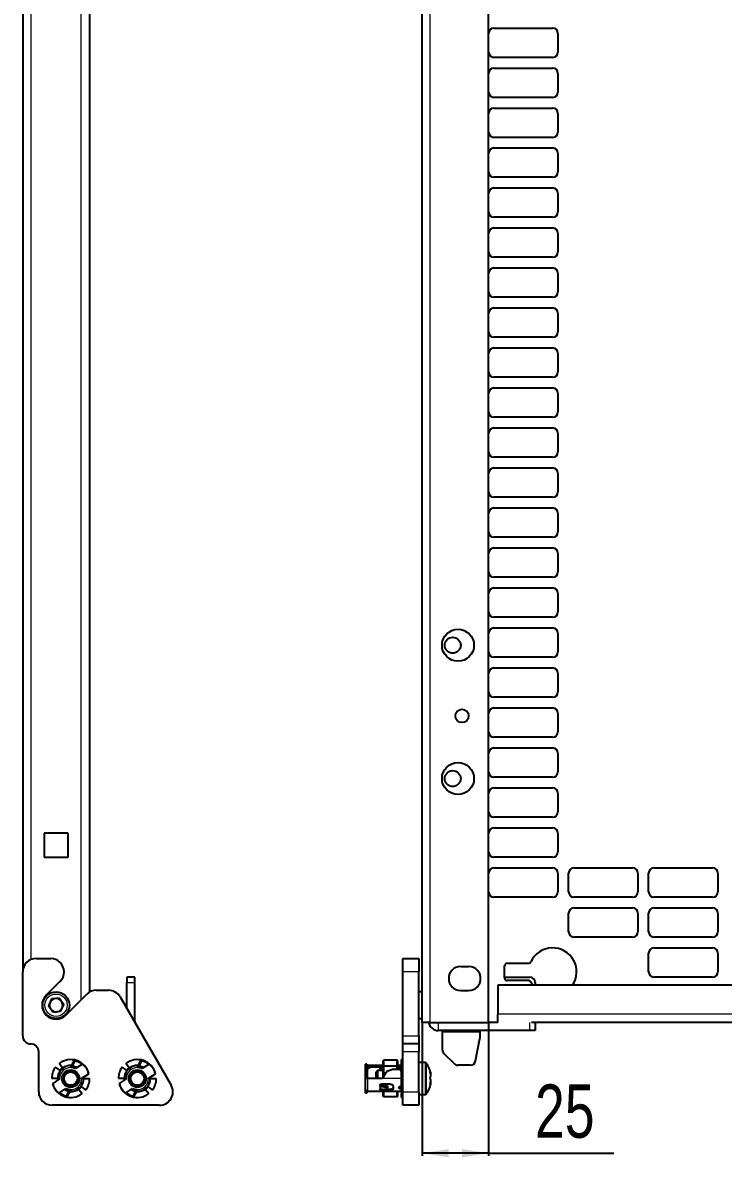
# Model space of a CAD drawing. Header units: millimetres. Extents: x -382 to 624, y -273 to 1990.
# Drawn here: x 123.6 to 386.4, y -102.4 to 323.1 of the extents above; entities that cross this region are included whole.
import ezdxf

# ---------------------------------------------------------------- set-up
doc = ezdxf.new("R2010")
doc.units = ezdxf.units.MM
doc.layers.add('FORMAT', color=7, linetype='Continuous')
doc.styles.add('SLDTEXTSTYLE0', font='TXT', dxfattribs={"width": 0.75})
doc.dimstyles.new('SLDDIMSTYLE0', dxfattribs={"dimtxt": 20, "dimasz": 10, "dimexe": 0, "dimexo": 0.0625, "dimgap": 5, "dimtad": 2, "dimdec": 1, "dimrnd": 1e-09, "dimzin": 12, "dimdsep": 46, "dimtxsty": 'SLDTEXTSTYLE0', "dimsah": 1, "dimcen": 0.09, "dimadec": 0, "dimazin": 3, "dimtfac": 1, "dimtofl": 0, "dimtmove": 0, "dimatfit": 3, "dimfxl": 0, "dimfrac": 2, "dimtolj": 1, "dimtzin": 12, "dimarcsym": 0})

# ---------------------------------------------------------------- blocks, each defined once
blk = doc.blocks.new('_D_7')
at = {"layer": 'FORMAT'}
for p, q in [((273.36, -51.91), (273.36, -101.9)), ((298.36, -51.91), (298.36, -101.9)), ((298.36, -100.9), (273.36, -100.9)), ((298.36, -100.9), (345.32, -100.9))]:
    blk.add_line(p, q, dxfattribs=at)
for points in [[(273.36, -100.9), (283.36, -102.44), (283.36, -99.36)], [(298.36, -100.9), (288.36, -99.36), (288.36, -102.44)]]:
    blk.add_solid(points, dxfattribs=at)
at = {"layer": 'FORMAT', "insert": (315.76, -75.12), "char_height": 20, "attachment_point": 1, "style": 'SLDTEXTSTYLE0'}
blk.add_mtext('25', dxfattribs=at)

msp = doc.modelspace()

# ---------------------------------------------------------------- linework, layer by layer
at = {"color": 8, "linetype": 'Continuous', "lineweight": 18}
for p, q in [((126.7, 1831.1), (126.7, -28.28)), ((145.5, -43.43), (145.5, 1831.1)), ((276.46, -51.9), (276.46, 1801.9)), ((272.21, -32.9), (266.21, -32.9)), ((162.6, -36.9), (165.6, -36.9)), ((530.86, -48.81), (301.86, -48.81)), ((165.35, -51.3), (165.6, -51.3)), ((279.46, -51.9), (279.46, -54.9)), ((313.81, -54.9), (313.81, -51.91)), ((266.21, -56.9), (272.21, -56.9)), ((295.11, -55.5), (280.96, -55.5)), ((272.21, -62.9), (266.21, -62.9)), ((274.54, -66.9), (274.54, -69.34)), ((274.98, -67.13), (274.98, -69.48)), ((252.91, -69.16), (252.91, -72.9)), ((265.51, -69.45), (265.51, -68.55)), ((274.54, -69.34), (274.54, -78.9)), ((274.98, -69.48), (274.98, -78.67)), ((252.91, -72.9), (252.91, -77.75)), ((265.51, -72.9), (258.51, -72.9)), ((265.26, -76.35), (265.26, -76.75)), ((265.51, -75.86), (265.51, -72.9)), ((258.11, -76.85), (258.11, -77.3)), ((261.41, -77.3), (261.41, -76.85)), ((265.51, -77.75), (265.51, -76.75)), ((266.21, -77.9), (272.21, -77.9))]:
    msp.add_line(p, q, dxfattribs=at)
at = {"color": 7, "linetype": 'Continuous', "lineweight": 25}
for p, q in [((148.6, 1831.1), (148.6, -40.53)), ((273.36, -51.9), (273.36, 1831.1)), ((123.6, 1801.9), (123.6, -32.9)), ((298.36, -51.9), (298.36, 1801.9)), ((300.36, 321.1), (322.36, 321.1)), ((324.36, 319.1), (324.36, 312.1)), ((322.36, 310.1), (300.36, 310.1)), ((300.36, 306.1), (322.36, 306.1)), ((324.36, 304.1), (324.36, 297.1)), ((322.36, 295.1), (300.36, 295.1)), ((300.36, 291.1), (322.36, 291.1)), ((324.36, 289.1), (324.36, 282.1)), ((322.36, 280.1), (300.36, 280.1)), ((300.36, 276.1), (322.36, 276.1)), ((324.36, 274.1), (324.36, 267.1)), ((322.36, 265.1), (300.36, 265.1)), ((300.36, 261.1), (322.36, 261.1)), ((324.36, 259.1), (324.36, 252.1)), ((322.36, 250.1), (300.36, 250.1)), ((300.36, 246.1), (322.36, 246.1)), ((324.36, 244.1), (324.36, 237.1)), ((322.36, 235.1), (300.36, 235.1)), ((300.36, 231.1), (322.36, 231.1)), ((324.36, 229.1), (324.36, 222.1)), ((322.36, 220.1), (300.36, 220.1)), ((300.36, 216.1), (322.36, 216.1)), ((324.36, 214.1), (324.36, 207.1)), ((322.36, 205.1), (300.36, 205.1)), ((300.36, 201.1), (322.36, 201.1)), ((324.36, 199.1), (324.36, 192.1)), ((322.36, 190.1), (300.36, 190.1)), ((300.36, 186.1), (322.36, 186.1)), ((324.36, 184.1), (324.36, 177.1)), ((322.36, 175.1), (300.36, 175.1)), ((300.36, 171.1), (322.36, 171.1)), ((324.36, 169.1), (324.36, 162.1)), ((322.36, 160.1), (300.36, 160.1)), ((300.36, 156.1), (322.36, 156.1)), ((324.36, 154.1), (324.36, 147.1)), ((322.36, 145.1), (300.36, 145.1)), ((300.36, 141.1), (322.36, 141.1)), ((324.36, 139.1), (324.36, 132.1)), ((322.36, 130.1), (300.36, 130.1)), ((300.36, 126.1), (322.36, 126.1)), ((324.36, 124.1), (324.36, 117.1)), ((322.36, 115.1), (300.36, 115.1)), ((300.36, 111.1), (322.36, 111.1)), ((324.36, 109.1), (324.36, 102.1)), ((322.36, 100.1), (300.36, 100.1)), ((300.36, 96.1), (322.36, 96.1)), ((324.36, 94.1), (324.36, 87.1)), ((322.36, 85.1), (300.36, 85.1)), ((300.36, 81.1), (322.36, 81.1)), ((324.36, 79.1), (324.36, 72.1)), ((322.36, 70.1), (300.36, 70.1)), ((300.36, 66.1), (322.36, 66.1)), ((324.36, 64.1), (324.36, 57.1)), ((322.36, 55.1), (300.36, 55.1)), ((300.36, 51.1), (322.36, 51.1)), ((324.36, 49.1), (324.36, 42.1)), ((322.36, 40.1), (300.36, 40.1)), ((300.36, 36.1), (322.36, 36.1)), ((324.36, 34.1), (324.36, 27.1)), ((322.36, 25.1), (300.36, 25.1)), ((140.6, 19.1), (131.6, 19.1)), ((131.6, 19.1), (131.6, 10.1)), ((140.6, 10.1), (140.6, 19.1)), ((300.36, 21.1), (322.36, 21.1)), ((324.36, 19.1), (324.36, 12.1)), ((131.6, 10.1), (140.6, 10.1)), ((322.36, 10.1), (300.36, 10.1)), ((300.36, 6.1), (322.36, 6.1)), ((330.36, 6.1), (352.36, 6.1)), ((360.36, 6.1), (382.36, 6.1)), ((324.36, 4.1), (324.36, -2.9)), ((328.36, -2.9), (328.36, 4.1)), ((354.36, 4.1), (354.36, -2.9)), ((358.36, -2.9), (358.36, 4.1)), ((384.36, 4.1), (384.36, -2.9)), ((322.36, -4.9), (300.36, -4.9)), ((352.36, -4.9), (330.36, -4.9)), ((382.36, -4.9), (360.36, -4.9)), ((328.36, -17.9), (328.36, -10.9)), ((330.36, -8.9), (352.36, -8.9)), ((354.36, -10.9), (354.36, -17.9)), ((358.36, -17.9), (358.36, -10.9)), ((360.36, -8.9), (382.36, -8.9)), ((384.36, -10.9), (384.36, -17.9)), ((352.36, -19.9), (330.36, -19.9)), ((382.36, -19.9), (360.36, -19.9)), ((360.36, -23.9), (382.36, -23.9)), ((128.6, -27.9), (134.1, -27.9)), ((266.21, -27.9), (272.21, -27.9)), ((266.21, -32.9), (266.21, -27.9)), ((272.21, -27.9), (272.21, -32.9)), ((305.36, -29.66), (313.31, -29.66)), ((358.36, -32.9), (358.36, -25.9)), ((384.36, -25.9), (384.36, -32.9)), ((123.6, -56.9), (123.6, -32.9)), ((139.1, -32.9), (139.1, -32.91)), ((266.21, -56.9), (266.21, -32.9)), ((272.21, -56.9), (272.21, -32.9)), ((287.86, -30.9), (290.86, -30.9)), ((304.36, -35.16), (304.36, -30.66)), ((137.63, -36.44), (132.39, -41.69)), ((162.6, -34.9), (162.6, -36.9)), ((165.6, -34.9), (162.6, -34.9)), ((162.6, -46.53), (162.6, -36.9)), ((165.6, -36.9), (165.6, -34.9)), ((165.6, -51.3), (165.6, -36.9)), ((530.86, -37.91), (301.86, -37.91)), ((301.86, -37.91), (301.86, -48.81)), ((304.36, -34.9), (313.81, -34.9)), ((313.31, -36.16), (305.36, -36.16)), ((314.88, -37.91), (314.22, -36.74)), ((315.81, -36.9), (315.81, -37.91)), ((382.36, -34.9), (360.36, -34.9)), ((139.81, -49.12), (147.67, -41.26)), ((151.2, -39.79), (155.82, -39.79)), ((160.15, -42.29), (179.27, -75.4)), ((273.36, -40.4), (272.21, -40.4)), ((287.86, -39.9), (290.86, -39.9)), ((134.46, -43.03), (133.22, -45.63)), ((134.86, -48.01), (133.22, -45.63)), ((137.34, -42.8), (134.46, -43.03)), ((137.34, -42.8), (138.98, -45.17)), ((137.74, -47.78), (138.98, -45.17)), ((137.74, -47.78), (134.86, -48.01)), ((272.21, -50.4), (273.36, -50.4)), ((301.86, -51.91), (301.86, -48.81)), ((165.6, -51.3), (165.58, -51.69)), ((276.46, -51.9), (273.36, -51.9)), ((276.46, -51.9), (298.36, -51.9)), ((313.81, -54.9), (279.46, -54.9)), ((280.96, -54.9), (280.96, -55.5)), ((295.11, -54.9), (295.11, -55.5)), ((301.86, -51.9), (298.36, -51.9)), ((315.81, -54.9), (313.81, -54.9)), ((517.79, -51.91), (314.44, -51.91)), ((315.81, -51.91), (315.81, -54.9)), ((266.21, -59.9), (266.21, -56.9)), ((272.21, -56.9), (272.21, -59.9)), ((280.96, -55.5), (280.96, -62.07)), ((293.44, -66.3), (295.11, -57.9)), ((295.11, -55.5), (295.11, -57.9)), ((129.6, -77.9), (129.6, -62.9)), ((272.21, -59.9), (266.21, -59.9)), ((266.21, -62.9), (266.21, -59.9)), ((266.21, -77.9), (266.21, -62.9)), ((272.21, -59.9), (272.21, -62.9)), ((272.21, -77.9), (272.21, -62.9)), ((281.55, -63.49), (285.38, -67.32)), ((138.49, -68.85), (137.28, -67.27)), ((141.6, -67.85), (141.6, -68.05)), ((141.6, -67.85), (142.02, -67.87)), ((141.6, -68.05), (141.6, -68.75)), ((141.89, -68.09), (143.07, -66.06)), ((143.17, -66.29), (142.11, -68.12)), ((143.07, -66.06), (143.17, -66.29)), ((146.01, -67.47), (143.4, -69.17)), ((163.49, -68.85), (162.28, -67.27)), ((166.6, -67.85), (166.6, -68.05)), ((166.6, -67.85), (167.02, -67.87)), ((166.6, -68.05), (166.6, -68.75)), ((166.89, -68.09), (168.07, -66.06)), ((168.17, -66.29), (167.11, -68.12)), ((168.07, -66.06), (168.17, -66.29)), ((171.01, -67.47), (168.4, -69.17)), ((252.21, -71.08), (252.21, -67.47)), ((252.71, -67.47), (252.21, -67.47)), ((252.71, -67.47), (252.71, -71.08)), ((254.91, -68.05), (252.91, -68.05)), ((254.91, -68.55), (254.91, -68.05)), ((258.81, -68.05), (254.91, -68.05)), ((258.93, -66.06), (258.81, -66.29)), ((258.81, -68.24), (258.81, -66.29)), ((258.93, -66.06), (258.93, -68.21)), ((264.01, -66.06), (258.93, -66.06)), ((264.01, -68.21), (264.01, -66.06)), ((264.21, -66.19), (264.01, -66.06)), ((264.21, -66.19), (264.21, -68.22)), ((265.51, -68.05), (264.21, -68.05)), ((266.21, -65.8), (265.71, -65.8)), ((265.71, -71.07), (265.71, -65.8)), ((274.54, -66.9), (272.21, -66.9)), ((291.47, -67.9), (286.79, -67.9)), ((137.54, -69.79), (135.96, -68.58)), ((138.43, -68.86), (137.56, -69.74)), ((141.6, -68.6), (141.62, -68.56)), ((141.84, -68.58), (141.74, -68.76)), ((143.65, -68.51), (143.44, -68.96)), ((145.75, -72.77), (148.36, -71.08)), ((146.45, -72.32), (146.45, -72.9)), ((148.32, -71.1), (148.46, -71.07)), ((162.54, -69.79), (160.96, -68.58)), ((163.43, -68.86), (162.56, -69.74)), ((166.6, -68.6), (166.62, -68.56)), ((166.84, -68.58), (166.74, -68.76)), ((168.65, -68.51), (168.44, -68.96)), ((170.75, -72.77), (173.36, -71.08)), ((171.45, -72.32), (171.45, -72.9)), ((173.32, -71.1), (173.46, -71.07)), ((252.71, -71.08), (252.21, -71.08)), ((252.21, -72.77), (252.21, -71.08)), ((252.71, -71.08), (252.71, -72.77)), ((253.41, -68.51), (252.91, -68.51)), ((252.91, -68.51), (252.91, -68.96)), ((252.91, -68.96), (253.41, -68.96)), ((253.41, -68.96), (253.41, -68.51)), ((254.91, -68.55), (258.81, -68.55)), ((256.71, -69.9), (256.21, -70.4)), ((256.21, -72.9), (256.21, -70.4)), ((258.81, -69.9), (256.71, -69.9)), ((256.71, -69.9), (256.71, -72.9)), ((257.61, -69.2), (257.61, -69.36)), ((257.61, -69.36), (258.81, -69.24)), ((257.61, -69.36), (257.61, -69.9)), ((258.11, -68.96), (258.81, -68.96)), ((259.67, -70.9), (258.51, -72.9)), ((258.93, -68.21), (258.81, -68.24)), ((258.81, -70.9), (258.81, -68.24)), ((258.93, -70.9), (258.81, -70.9)), ((258.81, -72.38), (258.81, -70.9)), ((264.01, -68.21), (258.93, -68.21)), ((258.93, -68.21), (258.93, -70.9)), ((259.67, -70.9), (258.93, -70.9)), ((258.93, -70.9), (258.93, -72.18)), ((262.61, -69.4), (264.76, -69.4)), ((264.21, -68.22), (264.01, -68.21)), ((264.01, -69.4), (264.01, -68.21)), ((264.21, -68.22), (264.21, -69.4)), ((264.21, -68.55), (265.51, -68.55)), ((265.41, -68.75), (264.21, -68.75)), ((265.41, -68.75), (265.41, -69.78)), ((265.41, -69.45), (265.51, -69.45)), ((265.71, -69.9), (265.47, -69.9)), ((265.51, -70.15), (265.51, -72.9)), ((265.71, -71.46), (265.51, -71.45)), ((265.71, -71.07), (266.21, -71.07)), ((265.71, -71.6), (265.71, -71.07)), ((266.21, -71.6), (265.71, -71.6)), ((136.55, -72.9), (134.5, -72.9)), ((134.88, -74.7), (134.74, -74.74)), ((137.45, -73.03), (134.84, -74.73)), ((136.55, -72.9), (136.75, -72.9)), ((136.75, -72.9), (137.45, -72.9)), ((136.75, -73.49), (136.75, -72.9)), ((137.25, -72.9), (137.25, -73.16)), ((144.77, -76.94), (145.64, -76.07)), ((145.65, -76.02), (147.23, -77.23)), ((146.45, -72.9), (145.75, -72.9)), ((145.95, -72.9), (145.95, -72.64)), ((146.65, -72.9), (146.45, -72.9)), ((146.65, -72.9), (148.7, -72.9)), ((161.55, -72.9), (159.5, -72.9)), ((159.88, -74.7), (159.74, -74.74)), ((162.45, -73.03), (159.84, -74.73)), ((161.55, -72.9), (161.75, -72.9)), ((161.75, -72.9), (162.45, -72.9)), ((161.75, -73.49), (161.75, -72.9)), ((162.25, -72.9), (162.25, -73.16)), ((169.77, -76.94), (170.64, -76.07)), ((170.65, -76.02), (172.23, -77.23)), ((171.45, -72.9), (170.75, -72.9)), ((170.95, -72.9), (170.95, -72.64)), ((171.65, -72.9), (171.45, -72.9)), ((171.65, -72.9), (173.7, -72.9)), ((252.71, -72.77), (252.21, -72.77)), ((252.21, -72.9), (252.21, -72.77)), ((252.91, -72.9), (252.21, -72.9)), ((252.21, -77.05), (252.21, -72.9)), ((252.71, -72.77), (252.71, -72.9)), ((258.51, -72.9), (252.91, -72.9)), ((257.61, -75.72), (257.61, -75.4)), ((257.61, -75.72), (257.61, -76.85)), ((261.41, -74.95), (258.11, -74.95)), ((258.81, -75.68), (258.81, -74.95)), ((258.93, -74.95), (258.93, -75.73)), ((260.5, -75.96), (260.26, -75.66)), ((260.54, -76.1), (260.54, -76.12)), ((262.61, -76.66), (262.61, -75.98)), ((264.71, -76.39), (264.71, -76.27)), ((265.26, -75.86), (265.51, -75.86)), ((265.26, -76.35), (265.51, -76.35)), ((265.41, -75.86), (265.41, -76.35)), ((265.41, -75.9), (265.67, -75.9)), ((265.71, -72.9), (265.51, -72.9)), ((265.71, -77.23), (265.71, -72.9)), ((265.71, -72.9), (266.21, -72.9)), ((137.18, -78.33), (139.79, -76.64)), ((139.55, -77.3), (139.76, -76.85)), ((140.03, -79.52), (141.09, -77.68)), ((140.03, -79.52), (140.13, -79.75)), ((141.3, -77.71), (140.13, -79.75)), ((141.6, -77.95), (141.17, -77.94)), ((141.36, -77.22), (141.45, -77.05)), ((141.6, -77.2), (141.57, -77.25)), ((141.6, -77.75), (141.6, -77.05)), ((141.6, -77.95), (141.6, -77.75)), ((144.71, -76.96), (145.92, -78.54)), ((162.18, -78.33), (164.79, -76.64)), ((164.55, -77.3), (164.76, -76.85)), ((165.03, -79.52), (166.09, -77.68)), ((165.03, -79.52), (165.13, -79.75)), ((166.3, -77.71), (165.13, -79.75)), ((166.6, -77.95), (166.17, -77.94)), ((166.36, -77.22), (166.45, -77.05)), ((166.6, -77.2), (166.57, -77.25)), ((166.6, -77.75), (166.6, -77.05)), ((166.6, -77.95), (166.6, -77.75)), ((169.71, -76.96), (170.92, -78.54)), ((252.21, -78.33), (252.21, -77.05)), ((252.71, -78.33), (252.21, -78.33)), ((252.71, -77.72), (252.71, -78.33)), ((254.91, -77.75), (252.91, -77.75)), ((265.51, -77.75), (254.91, -77.75)), ((257.61, -77.06), (257.61, -76.85)), ((261.41, -77.3), (258.11, -77.3)), ((258.81, -79.52), (258.81, -77.75)), ((258.81, -79.52), (258.93, -79.75)), ((258.93, -77.75), (258.93, -79.75)), ((264.01, -79.75), (258.93, -79.75)), ((259.69, -76.85), (261.41, -76.85)), ((264.01, -79.75), (264.01, -77.75)), ((264.01, -79.75), (264.21, -79.62)), ((264.21, -77.75), (264.21, -79.62)), ((265.26, -76.75), (265.51, -76.75)), ((266.21, -77.23), (265.71, -77.23)), ((265.71, -77.23), (265.71, -78.54)), ((266.21, -78.54), (265.71, -78.54)), ((265.71, -80), (265.71, -78.54)), ((265.71, -80), (266.21, -80)), ((266.21, -82.9), (266.21, -77.9)), ((272.21, -77.9), (272.21, -82.9)), ((272.21, -78.9), (274.54, -78.9)), ((174.94, -82.9), (134.6, -82.9)), ((272.21, -82.9), (266.21, -82.9))]:
    msp.add_line(p, q, dxfattribs=at)
at = {"color": 7, "linetype": 'Continuous', "lineweight": 25, "flags": 128}
for points in [[(252.91, -68.05), (252.78, -68.07), (252.71, -68.08)], [(265.71, -68.52), (265.65, -68.54), (265.51, -68.55)], [(265.71, -69.43), (265.65, -69.44), (265.51, -69.45)], [(265.41, -76.03), (265.46, -75.94), (265.47, -75.9)], [(265.71, -75.98), (265.71, -75.95), (265.7, -75.93), (265.68, -75.91), (265.65, -75.89), (265.62, -75.88), (265.59, -75.87), (265.55, -75.86), (265.51, -75.86)], [(265.71, -76.38), (265.65, -76.37), (265.51, -76.35)]]:
    msp.add_lwpolyline(points, dxfattribs=at)
at = {"color": 7, "linetype": 'Continuous', "lineweight": 25}
for centre, radius in [((286.86, 89.6), 6), ((284.86, 89.6), 3), ((288.36, 63.1), 2.5), ((286.86, 39.6), 6), ((284.86, 39.6), 3), ((136.1, -45.4), 5), ((141.6, -72.9), 3.25), ((141.6, -72.9), 3), ((141.6, -72.9), 2.5), ((166.6, -72.9), 3.25), ((166.6, -72.9), 3), ((166.6, -72.9), 2.5)]:
    msp.add_circle(centre, radius, dxfattribs=at)
at = {"color": 8, "linetype": 'Continuous', "lineweight": 18}
msp.add_circle((136.1, -45.4), 4.2, dxfattribs=at)
at = {"color": 7, "linetype": 'Continuous', "lineweight": 25}
for centre, radius, start, end in [((300.36, 319.1), 2, 90, 180), ((322.36, 319.1), 2, 360, 90), ((300.36, 312.1), 2, 180, 270), ((322.36, 312.1), 2, 270, 360), ((300.36, 304.1), 2, 90, 180), ((322.36, 304.1), 2, 360, 90), ((300.36, 297.1), 2, 180, 270), ((322.36, 297.1), 2, 270, 360), ((300.36, 289.1), 2, 90, 180), ((322.36, 289.1), 2, 360, 90), ((300.36, 282.1), 2, 180, 270), ((322.36, 282.1), 2, 270, 360), ((300.36, 274.1), 2, 90, 180), ((322.36, 274.1), 2, 0, 90), ((300.36, 267.1), 2, 180, 270), ((322.36, 267.1), 2, 270, 0), ((300.36, 259.1), 2, 90, 180), ((322.36, 259.1), 2, 360, 90), ((300.36, 252.1), 2, 180, 270), ((322.36, 252.1), 2, 270, 360), ((300.36, 244.1), 2, 90, 180), ((322.36, 244.1), 2, 0, 90), ((300.36, 237.1), 2, 180, 270), ((322.36, 237.1), 2, 270, 0), ((300.36, 229.1), 2, 90, 180), ((322.36, 229.1), 2, 360, 90), ((300.36, 222.1), 2, 180, 270), ((322.36, 222.1), 2, 270, 360), ((300.36, 214.1), 2, 90, 180), ((322.36, 214.1), 2, 360, 90), ((300.36, 207.1), 2, 180, 270), ((322.36, 207.1), 2, 270, 360), ((300.36, 199.1), 2, 90, 180), ((322.36, 199.1), 2, 360, 90), ((300.36, 192.1), 2, 180, 270), ((322.36, 192.1), 2, 270, 360), ((300.36, 184.1), 2, 90, 180), ((322.36, 184.1), 2, 360, 90), ((300.36, 177.1), 2, 180, 270), ((322.36, 177.1), 2, 270, 360), ((300.36, 169.1), 2, 90, 180), ((322.36, 169.1), 2, 360, 90), ((300.36, 162.1), 2, 180, 270), ((322.36, 162.1), 2, 270, 360), ((300.36, 154.1), 2, 90, 180), ((322.36, 154.1), 2, 360, 90), ((300.36, 147.1), 2, 180, 270), ((322.36, 147.1), 2, 270, 360), ((300.36, 139.1), 2, 90, 180), ((322.36, 139.1), 2, 0, 90), ((300.36, 132.1), 2, 180, 270), ((322.36, 132.1), 2, 270, 0), ((300.36, 124.1), 2, 90, 180), ((322.36, 124.1), 2, 360, 90), ((300.36, 117.1), 2, 180, 270), ((322.36, 117.1), 2, 270, 360), ((300.36, 109.1), 2, 90, 180), ((322.36, 109.1), 2, 0, 90), ((300.36, 102.1), 2, 180, 270), ((322.36, 102.1), 2, 270, 0), ((300.36, 94.1), 2, 90, 180), ((322.36, 94.1), 2, 360, 90), ((300.36, 87.1), 2, 180, 270), ((322.36, 87.1), 2, 270, 360), ((300.36, 79.1), 2, 90, 180), ((322.36, 79.1), 2, 360, 90), ((300.36, 72.1), 2, 180, 270), ((322.36, 72.1), 2, 270, 360), ((300.36, 64.1), 2, 90, 180), ((322.36, 64.1), 2, 0, 90), ((300.36, 57.1), 2, 180, 270), ((322.36, 57.1), 2, 270, 0), ((300.36, 49.1), 2, 90, 180), ((322.36, 49.1), 2, 360, 90), ((300.36, 42.1), 2, 180, 270), ((322.36, 42.1), 2, 270, 360), ((300.36, 34.1), 2, 90, 180), ((322.36, 34.1), 2, 0, 90), ((300.36, 27.1), 2, 180, 270), ((322.36, 27.1), 2, 270, 0), ((300.36, 19.1), 2, 90, 180), ((322.36, 19.1), 2, 360, 90), ((300.36, 12.1), 2, 180, 270), ((322.36, 12.1), 2, 270, 360), ((300.36, 4.1), 2, 90, 180), ((322.36, 4.1), 2, 0, 90), ((330.36, 4.1), 2, 90, 180), ((352.36, 4.1), 2, 0, 90), ((360.36, 4.1), 2, 90, 180), ((382.36, 4.1), 2, 0, 90), ((300.36, -2.9), 2, 180, 270), ((322.36, -2.9), 2, 270, 0), ((330.36, -2.9), 2, 180, 270), ((352.36, -2.9), 2, 270, 0), ((360.36, -2.9), 2, 180, 270), ((382.36, -2.9), 2, 270, 0), ((330.36, -10.9), 2, 90, 180), ((352.36, -10.9), 2, 0, 90), ((360.36, -10.9), 2, 90, 180), ((382.36, -10.9), 2, 0, 90), ((330.36, -17.9), 2, 180, 270), ((352.36, -17.9), 2, 270, 0), ((360.36, -17.9), 2, 180, 270), ((382.36, -17.9), 2, 270, 0), ((322.36, -32.91), 9, 326.251, 154.8493), ((360.36, -25.9), 2, 90, 180), ((382.36, -25.9), 2, 0, 90), ((128.6, -32.9), 5, 90, 180), ((134.1, -32.9), 5, 0, 90), ((305.36, -30.66), 1, 90, 180), ((313.31, -28.66), 1, 270, 334.8493), ((134.1, -32.91), 5, 315, 0), ((287.86, -35.4), 4.5, 90, 270), ((290.86, -35.4), 4.5, 270, 90), ((360.36, -32.9), 2, 180, 270), ((382.36, -32.9), 2, 270, 0), ((305.36, -35.16), 1, 180, 270), ((313.31, -37.16), 1, 25.1507, 90), ((313.81, -36.9), 2, 0, 90), ((136.1, -45.4), 5.25, 135, 315), ((151.2, -44.79), 5, 90, 135), ((155.82, -44.79), 5, 30, 90), ((136.1, -45.4), 2.5, 154.5743, 214.5743), ((136.1, -45.4), 2.5, 94.5743, 154.5743), ((136.1, -45.4), 2.5, 34.5743, 94.5743), ((136.1, -45.4), 2.5, 274.5743, 334.5743), ((136.1, -45.4), 2.5, 334.5743, 34.5743), ((136.1, -45.4), 2.5, 214.5743, 274.5743), ((279.46, -51.3), 3.6, 189.5941, 270), ((126.6, -56.9), 3, 180, 270), ((126.6, -62.9), 3, 0, 90), ((282.96, -62.07), 2, 180, 225), ((141.6, -72.9), 4.85, 90, 180), ((141.6, -72.9), 7.1, 15, 127.5), ((141.6, -72.9), 7, 50.8871, 77.8871), ((141.6, -72.9), 6.8, 51.4319, 76.6644), ((141.6, -72.9), 7, 15.1129, 50.8871), ((166.6, -72.9), 4.85, 90, 180), ((166.6, -72.9), 7.1, 15, 127.5), ((166.6, -72.9), 7, 50.8871, 77.8871), ((166.6, -72.9), 6.8, 51.4319, 76.6644), ((166.6, -72.9), 7, 15.1129, 50.8871), ((265.51, -67.85), 0.2, 270, 0), ((274.54, -67.44), 0.54, 35.2515, 90), ((266.81, -72.9), 10, 11.0263, 35.2515), ((286.79, -65.9), 2, 225, 270), ((291.47, -65.9), 2, 270, 348.6901), ((141.6, -72.9), 7.1, 142.5, 180), ((141.6, -72.9), 4.15, 64.203, 90), ((166.6, -72.9), 7.1, 142.5, 180), ((166.6, -72.9), 4.15, 64.203, 90), ((252.91, -68.75), 0.2, 90, 180), ((262.61, -70.15), 0.75, 90, 105.0484), ((264.76, -70.15), 0.75, 0, 90), ((265.61, -69.82), 0.0996, 305.5332, 356.0721), ((141.6, -72.9), 7.1, 195, 307.5), ((141.6, -72.9), 7, 195.1129, 230.8871), ((141.6, -72.9), 4.15, 180, 181.797), ((141.6, -72.9), 4.85, 270, 0), ((141.6, -72.9), 4.15, 0, 1.797), ((141.6, -72.9), 7.1, 322.5, 0), ((166.6, -72.9), 7.1, 195, 307.5), ((166.6, -72.9), 7, 195.1129, 230.8871), ((166.6, -72.9), 4.15, 180, 181.797), ((166.6, -72.9), 4.85, 270, 0), ((166.6, -72.9), 4.15, 0, 1.797), ((166.6, -72.9), 7.1, 322.5, 0), ((174.94, -77.9), 5, 270, 30), ((266.81, -72.9), 10, 324.7485, 348.9291), ((134.6, -77.9), 5, 180, 270), ((141.6, -72.9), 7, 230.8871, 257.8871), ((141.6, -72.9), 6.8, 231.4319, 256.6644), ((141.6, -72.9), 4.15, 244.203, 270), ((166.6, -72.9), 7, 230.8871, 257.8871), ((166.6, -72.9), 6.8, 231.4319, 256.6644), ((166.6, -72.9), 4.15, 244.203, 270), ((252.91, -77.05), 0.7, 180, 270), ((265.53, -76.93), 0.183, 7.3339, 95.8124), ((265.51, -77.95), 0.2, 0, 90), ((274.54, -78.36), 0.54, 270, 324.7485)]:
    msp.add_arc(centre, radius, start, end, dxfattribs=at)
at = {"color": 8, "linetype": 'Continuous', "lineweight": 18}
for centre, radius, start, end in [((141.6, -72.9), 5.05, 90, 127.5), ((166.6, -72.9), 5.05, 90, 127.5), ((141.6, -72.9), 5.05, 142.5, 180), ((141.6, -72.9), 4.15, 90, 180), ((166.6, -72.9), 5.05, 142.5, 180), ((166.6, -72.9), 4.15, 90, 180), ((141.6, -72.9), 4.15, 270, 0), ((141.6, -72.9), 5.05, 322.5, 0), ((166.6, -72.9), 4.15, 270, 0), ((166.6, -72.9), 5.05, 322.5, 0), ((141.6, -72.9), 5.05, 270, 307.5), ((166.6, -72.9), 5.05, 270, 307.5)]:
    msp.add_arc(centre, radius, start, end, dxfattribs=at)
at = {"color": 7, "linetype": 'Continuous', "lineweight": 25}
for points, knots in [([(141.6, -68.05), (141.99, -68.09), (142.7, -68.15), (143.36, -68.4), (143.65, -68.51)], [0, 0, 0, 0, 0.559866, 1, 1, 1, 1]), ([(166.6, -68.05), (166.99, -68.09), (167.7, -68.15), (168.36, -68.4), (168.65, -68.51)], [0, 0, 0, 0, 0.559866, 1, 1, 1, 1]), ([(252.91, -68.05), (252.91, -68.09), (252.91, -68.15), (252.91, -68.4), (252.91, -68.51)], [0, 0, 0, 0, 0.559866, 1, 1, 1, 1]), ([(254.91, -68.05), (254.63, -68.09), (254.13, -68.15), (253.63, -68.4), (253.41, -68.51)], [0, 0, 0, 0, 0.5599109, 1, 1, 1, 1]), ([(137.65, -70.09), (137.57, -69.96), (137.47, -69.81), (137.58, -69.78), (137.6, -69.78)], [0, 0, 0, 0, 0.832234, 1, 1, 1, 1]), ([(138.78, -68.96), (138.66, -68.88), (138.5, -68.78), (138.48, -68.89), (138.47, -68.91)], [0, 0, 0, 0, 0.832234, 1, 1, 1, 1]), ([(141.6, -68.55), (141.95, -68.58), (142.59, -68.62), (143.18, -68.86), (143.44, -68.96)], [0, 0, 0, 0, 0.559785, 1, 1, 1, 1]), ([(162.65, -70.09), (162.57, -69.96), (162.47, -69.81), (162.58, -69.78), (162.6, -69.78)], [0, 0, 0, 0, 0.832234, 1, 1, 1, 1]), ([(163.78, -68.96), (163.66, -68.88), (163.5, -68.78), (163.48, -68.89), (163.47, -68.91)], [0, 0, 0, 0, 0.832234, 1, 1, 1, 1]), ([(166.6, -68.55), (166.95, -68.58), (167.59, -68.62), (168.18, -68.86), (168.44, -68.96)], [0, 0, 0, 0, 0.559785, 1, 1, 1, 1]), ([(254.91, -68.55), (254.63, -68.58), (254.13, -68.62), (253.63, -68.86), (253.41, -68.96)], [0, 0, 0, 0, 0.559868, 1, 1, 1, 1]), ([(257.61, -69.2), (257.62, -69.17), (257.63, -69.11), (257.72, -69.04), (257.84, -68.99), (257.98, -68.96), (258.08, -68.96), (258.11, -68.96)], [0, 0, 0, 0, 0.214295, 0.42863, 0.64223, 0.856153, 1, 1, 1, 1]), ([(259.67, -70.9), (259.84, -70.69), (260.19, -70.24), (261.17, -69.77), (261.93, -69.56), (262.42, -69.43)], [0, 0, 0, 0, 0.254027, 0.526591, 1, 1, 1, 1]), ([(265.71, -70.13), (265.71, -70.14), (265.71, -70.16), (265.69, -70.19), (265.66, -70.22), (265.58, -70.23), (265.53, -70.24), (265.5, -70.24)], [0, 0, 0, 0, 0.187462, 0.362386, 0.517277, 0.750642, 1, 1, 1, 1]), ([(265.71, -71.19), (265.71, -71.2), (265.71, -71.22), (265.69, -71.24), (265.66, -71.26), (265.59, -71.26), (265.54, -71.25), (265.51, -71.25)], [0, 0, 0, 0, 0.195302, 0.377541, 0.538909, 0.761383, 1, 1, 1, 1]), ([(276.41, -75.16), (276.41, -75.15), (276.41, -75.14), (276.42, -75.08), (276.47, -74.89), (276.55, -74.53), (276.62, -74.09), (276.64, -73.68), (276.62, -73.26), (276.55, -73), (276.46, -72.8), (276.43, -72.7), (276.42, -72.65), (276.41, -72.61), (276.41, -72.58), (276.42, -72.55), (276.43, -72.51), (276.48, -72.38), (276.58, -72.25), (276.64, -71.99), (276.64, -71.58), (276.58, -71.11), (276.49, -70.71), (276.44, -70.46), (276.42, -70.38), (276.41, -70.35), (276.41, -70.33), (276.41, -70.33), (276.42, -70.34), (276.47, -70.44), (276.55, -70.68), (276.62, -70.93), (276.64, -71.06), (276.63, -71.04), (276.63, -71.04)], [0, 0, 0, 0, 0.003345, 0.008051, 0.021089, 0.079366, 0.148702, 0.192613, 0.236883, 0.333397, 0.365116, 0.38101, 0.389, 0.39245, 0.395936, 0.398929, 0.404202, 0.420534, 0.496786, 0.57371, 0.618848, 0.683268, 0.755446, 0.773497, 0.782566, 0.786215, 0.789905, 0.793055, 0.797819, 0.811366, 0.872185, 0.942602, 0.985944, 1, 1, 1, 1]), ([(276.57, -71.36), (276.59, -71.36), (276.63, -71.37), (276.64, -71.27), (276.63, -71.13), (276.62, -71.05)], [0, 0, 0, 0, 0.323505, 0.667834, 1, 1, 1, 1]), ([(145.55, -75.72), (145.63, -75.85), (145.72, -76), (145.61, -76.03), (145.59, -76.03)], [0, 0, 0, 0, 0.8322341, 1, 1, 1, 1]), ([(170.55, -75.72), (170.63, -75.85), (170.72, -76), (170.61, -76.03), (170.59, -76.03)], [0, 0, 0, 0, 0.832234, 1, 1, 1, 1]), ([(257.61, -75.4), (257.62, -75.35), (257.63, -75.25), (257.72, -75.12), (257.84, -75.02), (257.98, -74.96), (258.08, -74.96), (258.11, -74.95)], [0, 0, 0, 0, 0.214373, 0.428779, 0.642592, 0.856666, 1, 1, 1, 1]), ([(257.61, -75.43), (258.04, -75.53), (258.63, -75.66), (259.45, -75.78), (259.74, -75.66), (259.89, -75.59)], [0, 0, 0, 0, 0.56666, 0.780905, 1, 1, 1, 1]), ([(257.61, -75.72), (258.11, -75.83), (258.78, -75.97), (259.68, -76.08), (259.98, -75.96), (260.14, -75.9)], [0, 0, 0, 0, 0.587693, 0.790818, 1, 1, 1, 1]), ([(259.89, -75.59), (259.94, -75.58), (260.03, -75.56), (260.15, -75.57), (260.2, -75.61), (260.22, -75.62)], [0, 0, 0, 0, 0.369126, 0.738256, 1, 1, 1, 1]), ([(260.54, -76.1), (260.54, -76.06), (260.53, -75.98), (260.45, -75.91), (260.34, -75.87), (260.23, -75.88), (260.16, -75.9), (260.14, -75.9)], [0, 0, 0, 0, 0.225883, 0.451767, 0.67765, 0.903524, 1, 1, 1, 1]), ([(260.14, -76.63), (260.19, -76.61), (260.28, -76.56), (260.41, -76.44), (260.5, -76.31), (260.54, -76.2), (260.54, -76.14), (260.54, -76.12)], [0, 0, 0, 0, 0.225867, 0.4517344, 0.6775983, 0.9034793, 1, 1, 1, 1]), ([(260.26, -75.67), (260.25, -75.65), (260.24, -75.64), (260.23, -75.62), (260.22, -75.62)], [0, 0, 0, 0, 0.872289, 1, 1, 1, 1]), ([(261.41, -74.95), (261.55, -74.97), (261.82, -74.99), (262.18, -75.17), (262.45, -75.44), (262.59, -75.72), (262.61, -75.9), (262.61, -75.98)], [0, 0, 0, 0, 0.213238, 0.42649, 0.63916, 0.849598, 1, 1, 1, 1]), ([(261.41, -76.85), (261.55, -76.84), (261.82, -76.83), (262.18, -76.74), (262.45, -76.59), (262.59, -76.39), (262.61, -76.25), (262.61, -76.19)], [0, 0, 0, 0, 0.212875, 0.425767, 0.637937, 0.847353, 1, 1, 1, 1]), ([(264.71, -76.27), (264.72, -76.23), (264.73, -76.14), (264.83, -76.01), (264.96, -75.92), (265.12, -75.86), (265.22, -75.86), (265.26, -75.86)], [0, 0, 0, 0, 0.214305, 0.42865, 0.642279, 0.856223, 1, 1, 1, 1]), ([(265.26, -76.75), (265.2, -76.75), (265.08, -76.74), (264.91, -76.68), (264.79, -76.59), (264.72, -76.49), (264.72, -76.42), (264.71, -76.39)], [0, 0, 0, 0, 0.214393, 0.428789, 0.643061, 0.856854, 1, 1, 1, 1]), ([(264.75, -76.13), (264.78, -76.16), (264.83, -76.23), (264.97, -76.31), (265.12, -76.35), (265.22, -76.35), (265.26, -76.35)], [0, 0, 0, 0, 0.252501, 0.531568, 0.811143, 1, 1, 1, 1]), ([(276.63, -74.82), (276.63, -74.8), (276.65, -74.73), (276.62, -74.77), (276.55, -74.94), (276.48, -75.09), (276.45, -75.14), (276.43, -75.16), (276.42, -75.18), (276.41, -75.17), (276.41, -75.16), (276.41, -75.16)], [0, 0, 0, 0, 0.080401, 0.295603, 0.713246, 0.816348, 0.881908, 0.925057, 0.968454, 0.985778, 1, 1, 1, 1]), ([(276.6, -74.82), (276.61, -74.79), (276.63, -74.67), (276.64, -74.49), (276.64, -74.36), (276.62, -74.35), (276.61, -74.35)], [0, 0, 0, 0, 0.1138023, 0.5205557, 0.9306312, 1, 1, 1, 1]), ([(141.6, -77.75), (141.2, -77.72), (140.5, -77.66), (139.84, -77.41), (139.55, -77.3)], [0, 0, 0, 0, 0.559866, 1, 1, 1, 1]), ([(141.6, -77.25), (141.24, -77.23), (140.61, -77.18), (140.02, -76.95), (139.76, -76.85)], [0, 0, 0, 0, 0.559785, 1, 1, 1, 1]), ([(144.41, -76.85), (144.54, -76.93), (144.69, -77.03), (144.72, -76.92), (144.72, -76.9)], [0, 0, 0, 0, 0.832234, 1, 1, 1, 1]), ([(166.6, -77.75), (166.2, -77.72), (165.5, -77.66), (164.84, -77.41), (164.55, -77.3)], [0, 0, 0, 0, 0.559866, 1, 1, 1, 1]), ([(166.6, -77.25), (166.24, -77.23), (165.61, -77.18), (165.02, -76.95), (164.76, -76.85)], [0, 0, 0, 0, 0.559785, 1, 1, 1, 1]), ([(169.41, -76.85), (169.54, -76.93), (169.69, -77.03), (169.72, -76.92), (169.72, -76.9)], [0, 0, 0, 0, 0.832234, 1, 1, 1, 1]), ([(257.61, -76.85), (258.11, -76.91), (258.78, -77), (259.68, -76.89), (259.98, -76.72), (260.14, -76.63)], [0, 0, 0, 0, 0.587693, 0.790818, 1, 1, 1, 1]), ([(258.11, -77.3), (258.06, -77.3), (257.94, -77.29), (257.8, -77.25), (257.68, -77.2), (257.62, -77.13), (257.62, -77.08), (257.61, -77.06)], [0, 0, 0, 0, 0.214445, 0.428893, 0.643239, 0.857188, 1, 1, 1, 1]), ([(262.61, -76.66), (262.6, -76.74), (262.58, -76.9), (262.38, -77.09), (262.08, -77.22), (261.74, -77.29), (261.51, -77.3), (261.41, -77.3)], [0, 0, 0, 0, 0.2128333, 0.4258501, 0.6355415, 0.8465873, 1, 1, 1, 1])]:
    msp.add_open_spline(points, degree=3, knots=knots, dxfattribs=at)
at = {"color": 8, "linetype": 'Continuous', "lineweight": 18}
msp.add_open_spline([(260.14, -75.9), (260.1, -75.85), (260.03, -75.77), (259.94, -75.66), (259.9, -75.61), (259.89, -75.59)], degree=3, knots=[0, 0, 0, 0, 0.502362, 0.815418, 1, 1, 1, 1], dxfattribs=at)

# ---------------------------------------------------------------- dimensions: what is measured, and where the dimension line sits
at = {"layer": 'FORMAT'}
dim = msp.add_linear_dim(base=(273.36, -100.9), p1=(298.36, -51.9), p2=(273.36, -51.9), dimstyle='SLDDIMSTYLE0', dxfattribs=at)
dim.commit()
dim.dimension.update_dxf_attribs({"geometry": '_D_7', "text_midpoint": (330.54, -100.9), "dimtype": 160})

doc.saveas('drawing.dxf')
